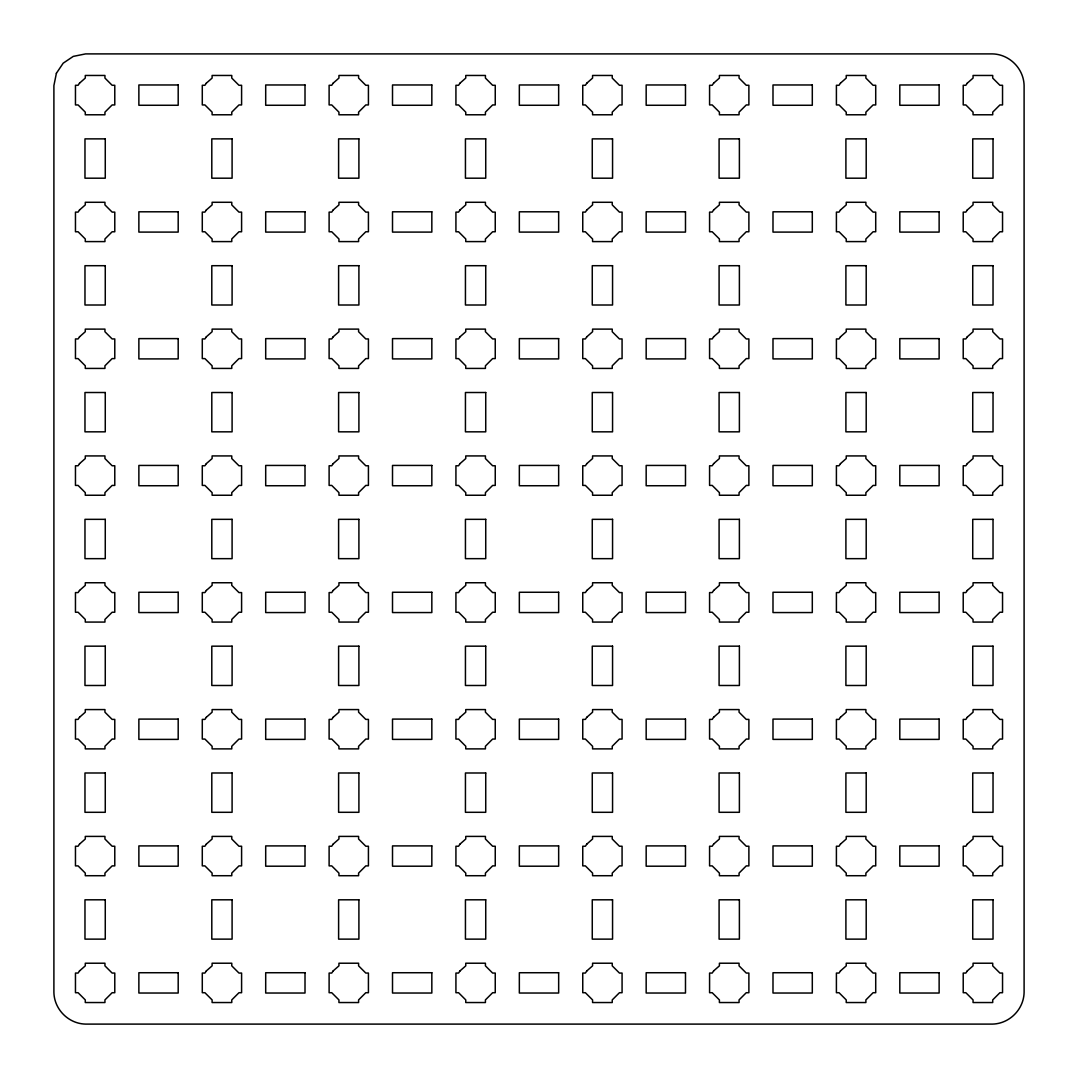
<?xml version="1.0" encoding="UTF-8"?>
<svg xmlns="http://www.w3.org/2000/svg" width="1078" height="1078" viewBox="0 0 1078 1078"><rect width="100%" height="100%" fill="white"/><g stroke="black" fill="none" stroke-linecap="round" stroke-linejoin="round"><path stroke-width="1.5" d="M56.393 73.264L53.9 85.607L53.9 992.393C54.237 1009.439 68.561 1023.763 85.607 1024.1L992.393 1024.1C1009.439 1023.763 1023.763 1009.439 1024.1 992.393L1024.1 85.607C1023.763 68.561 1009.439 54.237 992.393 53.9L85.607 53.9L73.264 56.393L63.184 63.184L56.393 73.264M79.529 83.154L78.088 85.283L75.46 85.283L75.46 104.943L78.088 104.943L85.283 112.139L85.283 114.78L104.943 114.78L104.943 112.139L112.139 104.943L114.78 104.943L114.78 85.283L112.139 85.283L104.943 78.088L104.943 75.46L85.283 75.46L85.283 78.088L79.529 83.154M79.529 209.967L78.088 212.11L75.46 212.11L75.46 231.77L78.088 231.77L85.283 238.966L85.283 241.593L104.943 241.593L104.943 238.966L112.139 231.77L114.78 231.77L114.78 212.11L112.139 212.11L104.943 204.914L104.943 202.287L85.283 202.287L85.283 204.914L79.529 209.967M206.343 83.154L204.914 85.283L202.287 85.283L202.287 104.943L204.914 104.943L212.11 112.139L212.11 114.78L231.77 114.78L231.77 112.139L238.966 104.943L241.593 104.943L241.593 85.283L238.966 85.283L231.77 78.088L231.77 75.46L212.11 75.46L212.11 78.088L206.343 83.154M79.529 336.794L78.088 338.937L75.46 338.937L75.46 358.597L78.088 358.597L85.283 365.792L85.283 368.42L104.943 368.42L104.943 365.792L112.139 358.597L114.78 358.597L114.78 338.937L112.139 338.937L104.943 331.741L104.943 329.113L85.283 329.113L85.283 331.741L79.529 336.794M206.343 209.967L204.914 212.11L202.287 212.11L202.287 231.77L204.914 231.77L212.11 238.966L212.11 241.593L231.77 241.593L231.77 238.966L238.966 231.77L241.593 231.77L241.593 212.11L238.966 212.11L231.77 204.914L231.77 202.287L212.11 202.287L212.11 204.914L206.343 209.967M333.169 83.154L331.741 85.283L329.113 85.283L329.113 104.943L331.741 104.943L338.937 112.139L338.937 114.78L358.597 114.78L358.597 112.139L365.792 104.943L368.42 104.943L368.42 85.283L365.792 85.283L358.597 78.088L358.597 75.46L338.937 75.46L338.937 78.088L333.169 83.154M79.529 463.621L78.088 465.763L75.46 465.763L75.46 485.423L78.088 485.423L85.283 492.619L85.283 495.247L104.943 495.247L104.943 492.619L112.139 485.423L114.78 485.423L114.78 465.763L112.139 465.763L104.943 458.568L104.943 455.927L85.283 455.927L85.283 458.568L79.529 463.621M206.343 336.794L204.914 338.937L202.287 338.937L202.287 358.597L204.914 358.597L212.11 365.792L212.11 368.42L231.77 368.42L231.77 365.792L238.966 358.597L241.593 358.597L241.593 338.937L238.966 338.937L231.77 331.741L231.77 329.113L212.11 329.113L212.11 331.741L206.343 336.794M333.169 209.967L331.741 212.11L329.113 212.11L329.113 231.77L331.741 231.77L338.937 238.966L338.937 241.593L358.597 241.593L358.597 238.966L365.792 231.77L368.42 231.77L368.42 212.11L365.792 212.11L358.597 204.914L358.597 202.287L338.937 202.287L338.937 204.914L333.169 209.967M79.529 590.448L78.088 592.577L75.46 592.577L75.46 612.237L78.088 612.237L85.283 619.432L85.283 622.073L104.943 622.073L104.943 619.432L112.139 612.237L114.78 612.237L114.78 592.577L112.139 592.577L104.943 585.381L104.943 582.753L85.283 582.753L85.283 585.381L79.529 590.448M459.996 83.154L458.568 85.283L455.927 85.283L455.927 104.943L458.568 104.943L465.763 112.139L465.763 114.78L485.423 114.78L485.423 112.139L492.619 104.943L495.247 104.943L495.247 85.283L492.619 85.283L485.423 78.088L485.423 75.46L465.763 75.46L465.763 78.088L459.996 83.154M206.343 463.621L204.914 465.763L202.287 465.763L202.287 485.423L204.914 485.423L212.11 492.619L212.11 495.247L231.77 495.247L231.77 492.619L238.966 485.423L241.593 485.423L241.593 465.763L238.966 465.763L231.77 458.568L231.77 455.927L212.11 455.927L212.11 458.568L206.343 463.621M333.169 336.794L331.741 338.937L329.113 338.937L329.113 358.597L331.741 358.597L338.937 365.792L338.937 368.42L358.597 368.42L358.597 365.792L365.792 358.597L368.42 358.597L368.42 338.937L365.792 338.937L358.597 331.741L358.597 329.113L338.937 329.113L338.937 331.741L333.169 336.794M79.529 717.261L78.088 719.403L75.46 719.403L75.46 739.063L78.088 739.063L85.283 746.259L85.283 748.887L104.943 748.887L104.943 746.259L112.139 739.063L114.78 739.063L114.78 719.403L112.139 719.403L104.943 712.208L104.943 709.58L85.283 709.58L85.283 712.208L79.529 717.261M459.996 209.967L458.568 212.11L455.927 212.11L455.927 231.77L458.568 231.77L465.763 238.966L465.763 241.593L485.423 241.593L485.423 238.966L492.619 231.77L495.247 231.77L495.247 212.11L492.619 212.11L485.423 204.914L485.423 202.287L465.763 202.287L465.763 204.914L459.996 209.967M206.343 590.448L204.914 592.577L202.287 592.577L202.287 612.237L204.914 612.237L212.11 619.432L212.11 622.073L231.77 622.073L231.77 619.432L238.966 612.237L241.593 612.237L241.593 592.577L238.966 592.577L231.77 585.381L231.77 582.753L212.11 582.753L212.11 585.381L206.343 590.448M586.823 83.154L585.381 85.283L582.753 85.283L582.753 104.943L585.381 104.943L592.577 112.139L592.577 114.78L612.237 114.78L612.237 112.139L619.432 104.943L622.073 104.943L622.073 85.283L619.432 85.283L612.237 78.088L612.237 75.46L592.577 75.46L592.577 78.088L586.823 83.154M333.169 463.621L331.741 465.763L329.113 465.763L329.113 485.423L331.741 485.423L338.937 492.619L338.937 495.247L358.597 495.247L358.597 492.619L365.792 485.423L368.42 485.423L368.42 465.763L365.792 465.763L358.597 458.568L358.597 455.927L338.937 455.927L338.937 458.568L333.169 463.621M79.529 844.087L78.088 846.23L75.46 846.23L75.46 865.89L78.088 865.89L85.283 873.086L85.283 875.713L104.943 875.713L104.943 873.086L112.139 865.89L114.78 865.89L114.78 846.23L112.139 846.23L104.943 839.034L104.943 836.407L85.283 836.407L85.283 839.034L79.529 844.087M459.996 336.794L458.568 338.937L455.927 338.937L455.927 358.597L458.568 358.597L465.763 365.792L465.763 368.42L485.423 368.42L485.423 365.792L492.619 358.597L495.247 358.597L495.247 338.937L492.619 338.937L485.423 331.741L485.423 329.113L465.763 329.113L465.763 331.741L459.996 336.794M206.343 717.261L204.914 719.403L202.287 719.403L202.287 739.063L204.914 739.063L212.11 746.259L212.11 748.887L231.77 748.887L231.77 746.259L238.966 739.063L241.593 739.063L241.593 719.403L238.966 719.403L231.77 712.208L231.77 709.58L212.11 709.58L212.11 712.208L206.343 717.261M586.823 209.967L585.381 212.11L582.753 212.11L582.753 231.77L585.381 231.77L592.577 238.966L592.577 241.593L612.237 241.593L612.237 238.966L619.432 231.77L622.073 231.77L622.073 212.11L619.432 212.11L612.237 204.914L612.237 202.287L592.577 202.287L592.577 204.914L586.823 209.967M333.169 590.448L331.741 592.577L329.113 592.577L329.113 612.237L331.741 612.237L338.937 619.432L338.937 622.073L358.597 622.073L358.597 619.432L365.792 612.237L368.42 612.237L368.42 592.577L365.792 592.577L358.597 585.381L358.597 582.753L338.937 582.753L338.937 585.381L333.169 590.448M79.529 970.914L78.088 973.057L75.46 973.057L75.46 992.717L78.088 992.717L85.283 999.912L85.283 1002.54L104.943 1002.54L104.943 999.912L112.139 992.717L114.78 992.717L114.78 973.057L112.139 973.057L104.943 965.861L104.943 963.22L85.283 963.22L85.283 965.861L79.529 970.914M713.636 83.154L712.208 85.283L709.58 85.283L709.58 104.943L712.208 104.943L719.403 112.139L719.403 114.78L739.063 114.78L739.063 112.139L746.259 104.943L748.887 104.943L748.887 85.283L746.259 85.283L739.063 78.088L739.063 75.46L719.403 75.46L719.403 78.088L713.636 83.154M459.996 463.621L458.568 465.763L455.927 465.763L455.927 485.423L458.568 485.423L465.763 492.619L465.763 495.247L485.423 495.247L485.423 492.619L492.619 485.423L495.247 485.423L495.247 465.763L492.619 465.763L485.423 458.568L485.423 455.927L465.763 455.927L465.763 458.568L459.996 463.621M206.343 844.087L204.914 846.23L202.287 846.23L202.287 865.89L204.914 865.89L212.11 873.086L212.11 875.713L231.77 875.713L231.77 873.086L238.966 865.89L241.593 865.89L241.593 846.23L238.966 846.23L231.77 839.034L231.77 836.407L212.11 836.407L212.11 839.034L206.343 844.087M586.823 336.794L585.381 338.937L582.753 338.937L582.753 358.597L585.381 358.597L592.577 365.792L592.577 368.42L612.237 368.42L612.237 365.792L619.432 358.597L622.073 358.597L622.073 338.937L619.432 338.937L612.237 331.741L612.237 329.113L592.577 329.113L592.577 331.741L586.823 336.794M333.169 717.261L331.741 719.403L329.113 719.403L329.113 739.063L331.741 739.063L338.937 746.259L338.937 748.887L358.597 748.887L358.597 746.259L365.792 739.063L368.42 739.063L368.42 719.403L365.792 719.403L358.597 712.208L358.597 709.58L338.937 709.58L338.937 712.208L333.169 717.261M713.636 209.967L712.208 212.11L709.58 212.11L709.58 231.77L712.208 231.77L719.403 238.966L719.403 241.593L739.063 241.593L739.063 238.966L746.259 231.77L748.887 231.77L748.887 212.11L746.259 212.11L739.063 204.914L739.063 202.287L719.403 202.287L719.403 204.914L713.636 209.967M459.996 590.448L458.568 592.577L455.927 592.577L455.927 612.237L458.568 612.237L465.763 619.432L465.763 622.073L485.423 622.073L485.423 619.432L492.619 612.237L495.247 612.237L495.247 592.577L492.619 592.577L485.423 585.381L485.423 582.753L465.763 582.753L465.763 585.381L459.996 590.448M206.343 970.914L204.914 973.057L202.287 973.057L202.287 992.717L204.914 992.717L212.11 999.912L212.11 1002.54L231.77 1002.54L231.77 999.912L238.966 992.717L241.593 992.717L241.593 973.057L238.966 973.057L231.77 965.861L231.77 963.22L212.11 963.22L212.11 965.861L206.343 970.914M840.463 83.154L839.034 85.283L836.407 85.283L836.407 104.943L839.034 104.943L846.23 112.139L846.23 114.78L865.89 114.78L865.89 112.139L873.086 104.943L875.713 104.943L875.713 85.283L873.086 85.283L865.89 78.088L865.89 75.46L846.23 75.46L846.23 78.088L840.463 83.154M586.823 463.621L585.381 465.763L582.753 465.763L582.753 485.423L585.381 485.423L592.577 492.619L592.577 495.247L612.237 495.247L612.237 492.619L619.432 485.423L622.073 485.423L622.073 465.763L619.432 465.763L612.237 458.568L612.237 455.927L592.577 455.927L592.577 458.568L586.823 463.621M333.169 844.087L331.741 846.23L329.113 846.23L329.113 865.89L331.741 865.89L338.937 873.086L338.937 875.713L358.597 875.713L358.597 873.086L365.792 865.89L368.42 865.89L368.42 846.23L365.792 846.23L358.597 839.034L358.597 836.407L338.937 836.407L338.937 839.034L333.169 844.087M713.636 336.794L712.208 338.937L709.58 338.937L709.58 358.597L712.208 358.597L719.403 365.792L719.403 368.42L739.063 368.42L739.063 365.792L746.259 358.597L748.887 358.597L748.887 338.937L746.259 338.937L739.063 331.741L739.063 329.113L719.403 329.113L719.403 331.741L713.636 336.794M459.996 717.261L458.568 719.403L455.927 719.403L455.927 739.063L458.568 739.063L465.763 746.259L465.763 748.887L485.423 748.887L485.423 746.259L492.619 739.063L495.247 739.063L495.247 719.403L492.619 719.403L485.423 712.208L485.423 709.58L465.763 709.58L465.763 712.208L459.996 717.261M840.463 209.967L839.034 212.11L836.407 212.11L836.407 231.77L839.034 231.77L846.23 238.966L846.23 241.593L865.89 241.593L865.89 238.966L873.086 231.77L875.713 231.77L875.713 212.11L873.086 212.11L865.89 204.914L865.89 202.287L846.23 202.287L846.23 204.914L840.463 209.967M586.823 590.448L585.381 592.577L582.753 592.577L582.753 612.237L585.381 612.237L592.577 619.432L592.577 622.073L612.237 622.073L612.237 619.432L619.432 612.237L622.073 612.237L622.073 592.577L619.432 592.577L612.237 585.381L612.237 582.753L592.577 582.753L592.577 585.381L586.823 590.448M333.169 970.914L331.741 973.057L329.113 973.057L329.113 992.717L331.741 992.717L338.937 999.912L338.937 1002.54L358.597 1002.54L358.597 999.912L365.792 992.717L368.42 992.717L368.42 973.057L365.792 973.057L358.597 965.861L358.597 963.22L338.937 963.22L338.937 965.861L333.169 970.914M967.289 83.154L965.861 85.283L963.22 85.283L963.22 104.943L965.861 104.943L973.057 112.139L973.057 114.78L992.717 114.78L992.717 112.139L999.912 104.943L1002.54 104.943L1002.54 85.283L999.912 85.283L992.717 78.088L992.717 75.46L973.057 75.46L973.057 78.088L967.289 83.154M713.636 463.621L712.208 465.763L709.58 465.763L709.58 485.423L712.208 485.423L719.403 492.619L719.403 495.247L739.063 495.247L739.063 492.619L746.259 485.423L748.887 485.423L748.887 465.763L746.259 465.763L739.063 458.568L739.063 455.927L719.403 455.927L719.403 458.568L713.636 463.621M459.996 844.087L458.568 846.23L455.927 846.23L455.927 865.89L458.568 865.89L465.763 873.086L465.763 875.713L485.423 875.713L485.423 873.086L492.619 865.89L495.247 865.89L495.247 846.23L492.619 846.23L485.423 839.034L485.423 836.407L465.763 836.407L465.763 839.034L459.996 844.087M840.463 336.794L839.034 338.937L836.407 338.937L836.407 358.597L839.034 358.597L846.23 365.792L846.23 368.42L865.89 368.42L865.89 365.792L873.086 358.597L875.713 358.597L875.713 338.937L873.086 338.937L865.89 331.741L865.89 329.113L846.23 329.113L846.23 331.741L840.463 336.794M586.823 717.261L585.381 719.403L582.753 719.403L582.753 739.063L585.381 739.063L592.577 746.259L592.577 748.887L612.237 748.887L612.237 746.259L619.432 739.063L622.073 739.063L622.073 719.403L619.432 719.403L612.237 712.208L612.237 709.58L592.577 709.58L592.577 712.208L586.823 717.261M967.289 209.967L965.861 212.11L963.22 212.11L963.22 231.77L965.861 231.77L973.057 238.966L973.057 241.593L992.717 241.593L992.717 238.966L999.912 231.77L1002.54 231.77L1002.54 212.11L999.912 212.11L992.717 204.914L992.717 202.287L973.057 202.287L973.057 204.914L967.289 209.967M713.636 590.448L712.208 592.577L709.58 592.577L709.58 612.237L712.208 612.237L719.403 619.432L719.403 622.073L739.063 622.073L739.063 619.432L746.259 612.237L748.887 612.237L748.887 592.577L746.259 592.577L739.063 585.381L739.063 582.753L719.403 582.753L719.403 585.381L713.636 590.448M459.996 970.914L458.568 973.057L455.927 973.057L455.927 992.717L458.568 992.717L465.763 999.912L465.763 1002.54L485.423 1002.54L485.423 999.912L492.619 992.717L495.247 992.717L495.247 973.057L492.619 973.057L485.423 965.861L485.423 963.22L465.763 963.22L465.763 965.861L459.996 970.914M840.463 463.621L839.034 465.763L836.407 465.763L836.407 485.423L839.034 485.423L846.23 492.619L846.23 495.247L865.89 495.247L865.89 492.619L873.086 485.423L875.713 485.423L875.713 465.763L873.086 465.763L865.89 458.568L865.89 455.927L846.23 455.927L846.23 458.568L840.463 463.621M586.823 844.087L585.381 846.23L582.753 846.23L582.753 865.89L585.381 865.89L592.577 873.086L592.577 875.713L612.237 875.713L612.237 873.086L619.432 865.89L622.073 865.89L622.073 846.23L619.432 846.23L612.237 839.034L612.237 836.407L592.577 836.407L592.577 839.034L586.823 844.087M967.289 336.794L965.861 338.937L963.22 338.937L963.22 358.597L965.861 358.597L973.057 365.792L973.057 368.42L992.717 368.42L992.717 365.792L999.912 358.597L1002.54 358.597L1002.54 338.937L999.912 338.937L992.717 331.741L992.717 329.113L973.057 329.113L973.057 331.741L967.289 336.794M713.636 717.261L712.208 719.403L709.58 719.403L709.58 739.063L712.208 739.063L719.403 746.259L719.403 748.887L739.063 748.887L739.063 746.259L746.259 739.063L748.887 739.063L748.887 719.403L746.259 719.403L739.063 712.208L739.063 709.58L719.403 709.58L719.403 712.208L713.636 717.261M840.463 590.448L839.034 592.577L836.407 592.577L836.407 612.237L839.034 612.237L846.23 619.432L846.23 622.073L865.89 622.073L865.89 619.432L873.086 612.237L875.713 612.237L875.713 592.577L873.086 592.577L865.89 585.381L865.89 582.753L846.23 582.753L846.23 585.381L840.463 590.448M586.823 970.914L585.381 973.057L582.753 973.057L582.753 992.717L585.381 992.717L592.577 999.912L592.577 1002.54L612.237 1002.54L612.237 999.912L619.432 992.717L622.073 992.717L622.073 973.057L619.432 973.057L612.237 965.861L612.237 963.22L592.577 963.22L592.577 965.861L586.823 970.914M967.289 463.621L965.861 465.763L963.22 465.763L963.22 485.423L965.861 485.423L973.057 492.619L973.057 495.247L992.717 495.247L992.717 492.619L999.912 485.423L1002.54 485.423L1002.54 465.763L999.912 465.763L992.717 458.568L992.717 455.927L973.057 455.927L973.057 458.568L967.289 463.621M713.636 844.087L712.208 846.23L709.58 846.23L709.58 865.89L712.208 865.89L719.403 873.086L719.403 875.713L739.063 875.713L739.063 873.086L746.259 865.89L748.887 865.89L748.887 846.23L746.259 846.23L739.063 839.034L739.063 836.407L719.403 836.407L719.403 839.034L713.636 844.087M840.463 717.261L839.034 719.403L836.407 719.403L836.407 739.063L839.034 739.063L846.23 746.259L846.23 748.887L865.89 748.887L865.89 746.259L873.086 739.063L875.713 739.063L875.713 719.403L873.086 719.403L865.89 712.208L865.89 709.58L846.23 709.58L846.23 712.208L840.463 717.261M967.289 590.448L965.861 592.577L963.22 592.577L963.22 612.237L965.861 612.237L973.057 619.432L973.057 622.073L992.717 622.073L992.717 619.432L999.912 612.237L1002.54 612.237L1002.54 592.577L999.912 592.577L992.717 585.381L992.717 582.753L973.057 582.753L973.057 585.381L967.289 590.448M713.636 970.914L712.208 973.057L709.58 973.057L709.58 992.717L712.208 992.717L719.403 999.912L719.403 1002.54L739.063 1002.54L739.063 999.912L746.259 992.717L748.887 992.717L748.887 973.057L746.259 973.057L739.063 965.861L739.063 963.22L719.403 963.22L719.403 965.861L713.636 970.914M840.463 844.087L839.034 846.23L836.407 846.23L836.407 865.89L839.034 865.89L846.23 873.086L846.23 875.713L865.89 875.713L865.89 873.086L873.086 865.89L875.713 865.89L875.713 846.23L873.086 846.23L865.89 839.034L865.89 836.407L846.23 836.407L846.23 839.034L840.463 844.087M967.289 717.261L965.861 719.403L963.22 719.403L963.22 739.063L965.861 739.063L973.057 746.259L973.057 748.887L992.717 748.887L992.717 746.259L999.912 739.063L1002.54 739.063L1002.54 719.403L999.912 719.403L992.717 712.208L992.717 709.58L973.057 709.58L973.057 712.208L967.289 717.261M840.463 970.914L839.034 973.057L836.407 973.057L836.407 992.717L839.034 992.717L846.23 999.912L846.23 1002.54L865.89 1002.54L865.89 999.912L873.086 992.717L875.713 992.717L875.713 973.057L873.086 973.057L865.89 965.861L865.89 963.22L846.23 963.22L846.23 965.861L840.463 970.914M967.289 844.087L965.861 846.23L963.22 846.23L963.22 865.89L965.861 865.89L973.057 873.086L973.057 875.713L992.717 875.713L992.717 873.086L999.912 865.89L1002.54 865.89L1002.54 846.23L999.912 846.23L992.717 839.034L992.717 836.407L973.057 836.407L973.057 839.034L967.289 844.087M967.289 970.914L965.861 973.057L963.22 973.057L963.22 992.717L965.861 992.717L973.057 999.912L973.057 1002.54L992.717 1002.54L992.717 999.912L999.912 992.717L1002.54 992.717L1002.54 973.057L999.912 973.057L992.717 965.861L992.717 963.22L973.057 963.22L973.057 965.861L967.289 970.914M178.193 84.973L138.873 84.973L138.873 105.267L178.193 105.267L178.193 84.973M305.007 84.973L265.7 84.973L265.7 105.267L305.007 105.267L305.007 84.973M431.833 84.973L392.513 84.973L392.513 105.267L431.833 105.267L431.833 84.973M558.66 84.973L519.34 84.973L519.34 105.267L558.66 105.267L558.66 84.973M685.487 84.973L646.167 84.973L646.167 105.267L685.487 105.267L685.487 84.973M812.3 84.973L772.993 84.973L772.993 105.267L812.3 105.267L812.3 84.973M939.127 84.973L899.807 84.973L899.807 105.267L939.127 105.267L939.127 84.973M105.267 138.873L84.973 138.873L84.973 178.193L105.267 178.193L105.267 138.873M232.093 138.873L211.8 138.873L211.8 178.193L232.093 178.193L232.093 138.873M358.907 138.873L338.613 138.873L338.613 178.193L358.907 178.193L358.907 138.873M485.733 138.873L465.44 138.873L465.44 178.193L485.733 178.193L485.733 138.873M612.56 138.873L592.267 138.873L592.267 178.193L612.56 178.193L612.56 138.873M739.387 138.873L719.093 138.873L719.093 178.193L739.387 178.193L739.387 138.873M866.2 138.873L845.907 138.873L845.907 178.193L866.2 178.193L866.2 138.873M993.027 138.873L972.733 138.873L972.733 178.193L993.027 178.193L993.027 138.873M178.193 211.8L138.873 211.8L138.873 232.093L178.193 232.093L178.193 211.8M305.007 211.8L265.7 211.8L265.7 232.093L305.007 232.093L305.007 211.8M431.833 211.8L392.513 211.8L392.513 232.093L431.833 232.093L431.833 211.8M558.66 211.8L519.34 211.8L519.34 232.093L558.66 232.093L558.66 211.8M685.487 211.8L646.167 211.8L646.167 232.093L685.487 232.093L685.487 211.8M812.3 211.8L772.993 211.8L772.993 232.093L812.3 232.093L812.3 211.8M939.127 211.8L899.807 211.8L899.807 232.093L939.127 232.093L939.127 211.8M105.267 265.7L84.973 265.7L84.973 305.007L105.267 305.007L105.267 265.7M232.093 265.7L211.8 265.7L211.8 305.007L232.093 305.007L232.093 265.7M358.907 265.7L338.613 265.7L338.613 305.007L358.907 305.007L358.907 265.7M485.733 265.7L465.44 265.7L465.44 305.007L485.733 305.007L485.733 265.7M612.56 265.7L592.267 265.7L592.267 305.007L612.56 305.007L612.56 265.7M739.387 265.7L719.093 265.7L719.093 305.007L739.387 305.007L739.387 265.7M866.2 265.7L845.907 265.7L845.907 305.007L866.2 305.007L866.2 265.7M993.027 265.7L972.733 265.7L972.733 305.007L993.027 305.007L993.027 265.7M178.193 338.613L138.873 338.613L138.873 358.907L178.193 358.907L178.193 338.613M305.007 338.613L265.7 338.613L265.7 358.907L305.007 358.907L305.007 338.613M431.833 338.613L392.513 338.613L392.513 358.907L431.833 358.907L431.833 338.613M558.66 338.613L519.34 338.613L519.34 358.907L558.66 358.907L558.66 338.613M685.487 338.613L646.167 338.613L646.167 358.907L685.487 358.907L685.487 338.613M812.3 338.613L772.993 338.613L772.993 358.907L812.3 358.907L812.3 338.613M939.127 338.613L899.807 338.613L899.807 358.907L939.127 358.907L939.127 338.613M105.267 392.513L84.973 392.513L84.973 431.833L105.267 431.833L105.267 392.513M232.093 392.513L211.8 392.513L211.8 431.833L232.093 431.833L232.093 392.513M358.907 392.513L338.613 392.513L338.613 431.833L358.907 431.833L358.907 392.513M485.733 392.513L465.44 392.513L465.44 431.833L485.733 431.833L485.733 392.513M612.56 392.513L592.267 392.513L592.267 431.833L612.56 431.833L612.56 392.513M739.387 392.513L719.093 392.513L719.093 431.833L739.387 431.833L739.387 392.513M866.2 392.513L845.907 392.513L845.907 431.833L866.2 431.833L866.2 392.513M993.027 392.513L972.733 392.513L972.733 431.833L993.027 431.833L993.027 392.513M178.193 465.44L138.873 465.44L138.873 485.733L178.193 485.733L178.193 465.44M305.007 465.44L265.7 465.44L265.7 485.733L305.007 485.733L305.007 465.44M431.833 465.44L392.513 465.44L392.513 485.733L431.833 485.733L431.833 465.44M558.66 465.44L519.34 465.44L519.34 485.733L558.66 485.733L558.66 465.44M685.487 465.44L646.167 465.44L646.167 485.733L685.487 485.733L685.487 465.44M812.3 465.44L772.993 465.44L772.993 485.733L812.3 485.733L812.3 465.44M939.127 465.44L899.807 465.44L899.807 485.733L939.127 485.733L939.127 465.44M105.267 519.34L84.973 519.34L84.973 558.66L105.267 558.66L105.267 519.34M232.093 519.34L211.8 519.34L211.8 558.66L232.093 558.66L232.093 519.34M358.907 519.34L338.613 519.34L338.613 558.66L358.907 558.66L358.907 519.34M485.733 519.34L465.44 519.34L465.44 558.66L485.733 558.66L485.733 519.34M612.56 519.34L592.267 519.34L592.267 558.66L612.56 558.66L612.56 519.34M739.387 519.34L719.093 519.34L719.093 558.66L739.387 558.66L739.387 519.34M866.2 519.34L845.907 519.34L845.907 558.66L866.2 558.66L866.2 519.34M993.027 519.34L972.733 519.34L972.733 558.66L993.027 558.66L993.027 519.34M178.193 592.267L138.873 592.267L138.873 612.56L178.193 612.56L178.193 592.267M305.007 592.267L265.7 592.267L265.7 612.56L305.007 612.56L305.007 592.267M431.833 592.267L392.513 592.267L392.513 612.56L431.833 612.56L431.833 592.267M558.66 592.267L519.34 592.267L519.34 612.56L558.66 612.56L558.66 592.267M685.487 592.267L646.167 592.267L646.167 612.56L685.487 612.56L685.487 592.267M812.3 592.267L772.993 592.267L772.993 612.56L812.3 612.56L812.3 592.267M939.127 592.267L899.807 592.267L899.807 612.56L939.127 612.56L939.127 592.267M105.267 646.167L84.973 646.167L84.973 685.487L105.267 685.487L105.267 646.167M232.093 646.167L211.8 646.167L211.8 685.487L232.093 685.487L232.093 646.167M358.907 646.167L338.613 646.167L338.613 685.487L358.907 685.487L358.907 646.167M485.733 646.167L465.44 646.167L465.44 685.487L485.733 685.487L485.733 646.167M612.56 646.167L592.267 646.167L592.267 685.487L612.56 685.487L612.56 646.167M739.387 646.167L719.093 646.167L719.093 685.487L739.387 685.487L739.387 646.167M866.2 646.167L845.907 646.167L845.907 685.487L866.2 685.487L866.2 646.167M993.027 646.167L972.733 646.167L972.733 685.487L993.027 685.487L993.027 646.167M178.193 719.093L138.873 719.093L138.873 739.387L178.193 739.387L178.193 719.093M305.007 719.093L265.7 719.093L265.7 739.387L305.007 739.387L305.007 719.093M431.833 719.093L392.513 719.093L392.513 739.387L431.833 739.387L431.833 719.093M558.66 719.093L519.34 719.093L519.34 739.387L558.66 739.387L558.66 719.093M685.487 719.093L646.167 719.093L646.167 739.387L685.487 739.387L685.487 719.093M812.3 719.093L772.993 719.093L772.993 739.387L812.3 739.387L812.3 719.093M939.127 719.093L899.807 719.093L899.807 739.387L939.127 739.387L939.127 719.093M105.267 772.993L84.973 772.993L84.973 812.3L105.267 812.3L105.267 772.993M232.093 772.993L211.8 772.993L211.8 812.3L232.093 812.3L232.093 772.993M358.907 772.993L338.613 772.993L338.613 812.3L358.907 812.3L358.907 772.993M485.733 772.993L465.44 772.993L465.44 812.3L485.733 812.3L485.733 772.993M612.56 772.993L592.267 772.993L592.267 812.3L612.56 812.3L612.56 772.993M739.387 772.993L719.093 772.993L719.093 812.3L739.387 812.3L739.387 772.993M866.2 772.993L845.907 772.993L845.907 812.3L866.2 812.3L866.2 772.993M993.027 772.993L972.733 772.993L972.733 812.3L993.027 812.3L993.027 772.993M178.193 845.907L138.873 845.907L138.873 866.2L178.193 866.2L178.193 845.907M305.007 845.907L265.7 845.907L265.7 866.2L305.007 866.2L305.007 845.907M431.833 845.907L392.513 845.907L392.513 866.2L431.833 866.2L431.833 845.907M558.66 845.907L519.34 845.907L519.34 866.2L558.66 866.2L558.66 845.907M685.487 845.907L646.167 845.907L646.167 866.2L685.487 866.2L685.487 845.907M812.3 845.907L772.993 845.907L772.993 866.2L812.3 866.2L812.3 845.907M939.127 845.907L899.807 845.907L899.807 866.2L939.127 866.2L939.127 845.907M105.267 899.807L84.973 899.807L84.973 939.127L105.267 939.127L105.267 899.807M232.093 899.807L211.8 899.807L211.8 939.127L232.093 939.127L232.093 899.807M358.907 899.807L338.613 899.807L338.613 939.127L358.907 939.127L358.907 899.807M485.733 899.807L465.44 899.807L465.44 939.127L485.733 939.127L485.733 899.807M612.56 899.807L592.267 899.807L592.267 939.127L612.56 939.127L612.56 899.807M739.387 899.807L719.093 899.807L719.093 939.127L739.387 939.127L739.387 899.807M866.2 899.807L845.907 899.807L845.907 939.127L866.2 939.127L866.2 899.807M993.027 899.807L972.733 899.807L972.733 939.127L993.027 939.127L993.027 899.807M178.193 972.733L138.873 972.733L138.873 993.027L178.193 993.027L178.193 972.733M305.007 972.733L265.7 972.733L265.7 993.027L305.007 993.027L305.007 972.733M431.833 972.733L392.513 972.733L392.513 993.027L431.833 993.027L431.833 972.733M558.66 972.733L519.34 972.733L519.34 993.027L558.66 993.027L558.66 972.733M685.487 972.733L646.167 972.733L646.167 993.027L685.487 993.027L685.487 972.733M812.3 972.733L772.993 972.733L772.993 993.027L812.3 993.027L812.3 972.733M939.127 972.733L899.807 972.733L899.807 993.027L939.127 993.027L939.127 972.733"/></g></svg>
